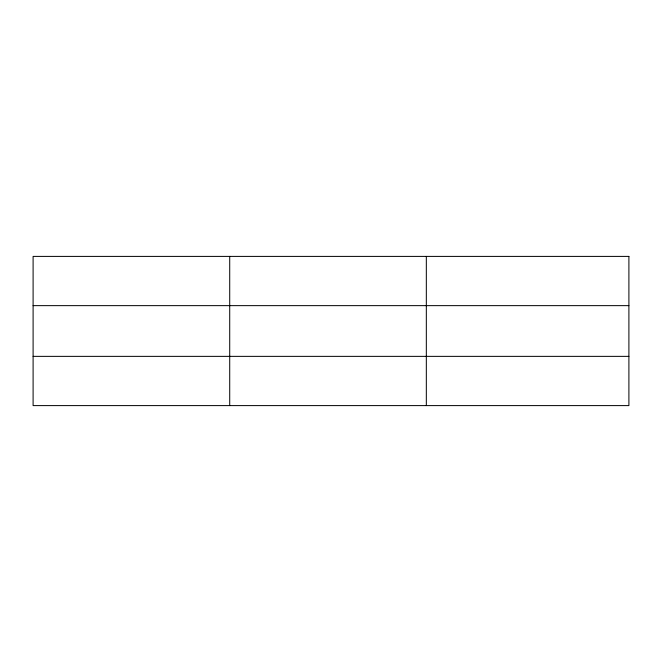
<?xml version="1.0" encoding="UTF-8"?>
<svg xmlns="http://www.w3.org/2000/svg" width="662" height="662" viewBox="0 0 662 662"><rect width="100%" height="100%" fill="white"/><g stroke="black" fill="none" stroke-linecap="round" stroke-linejoin="round"><path stroke-width="0.99" d="M229.714 256.401L229.714 405.599M426.328 256.401L426.328 405.599M33.1 305.637L628.9 305.637M33.1 356.363L628.9 356.363M628.9 256.401L628.9 405.599L33.1 405.599L33.1 256.401L628.9 256.401"/></g></svg>
